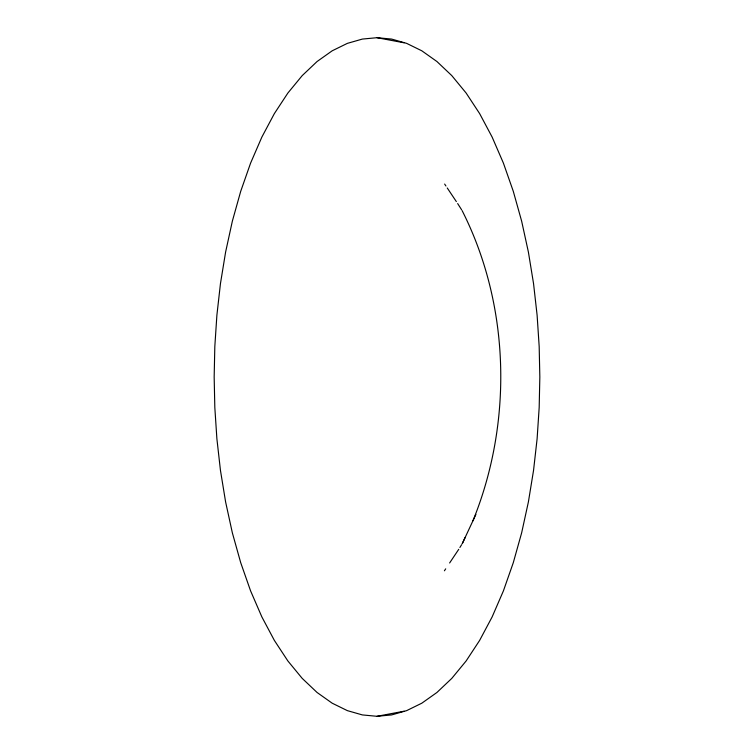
<?xml version="1.0" encoding="UTF-8"?>
<svg xmlns="http://www.w3.org/2000/svg" width="754" height="754" viewBox="0 0 754 754"><rect width="100%" height="100%" fill="white"/><g stroke="black" fill="none" stroke-linecap="round" stroke-linejoin="round"><path stroke-width="1.13" d="M472.928 520.826C512.899 422.466 510.288 305.69 462.127 210.62M465.124 537.517L462.202 543.785L475.915 514.407M459.893 547.479L461.618 544.708M444.408 570.797L445.708 568.846M449.62 562.984L458.734 549.327M377 716.3L391.628 714.924L406.632 710.636L421.806 703.199L436.934 692.474L451.787 678.393L466.104 660.994L479.629 640.419L492.136 616.923L503.418 590.863L513.295 562.673L521.645 532.842L528.403 501.891L533.549 470.364L537.112 438.743L539.176 407.49L539.836 377L539.176 346.51L537.112 315.257L533.549 283.636L528.403 252.109L521.645 221.158L513.295 191.328L503.418 163.137L492.136 137.077L479.629 113.581L466.104 93.006L451.787 75.607L436.934 61.526L421.806 50.801L406.632 43.364L391.628 39.076L377 37.7L362.372 39.076L347.368 43.364L332.194 50.801L317.066 61.526L302.213 75.607L287.896 93.006L274.371 113.581L261.864 137.077L250.582 163.137L240.705 191.328L232.355 221.158L225.597 252.109L220.451 283.636L216.888 315.257L214.824 346.51L214.164 377L214.824 407.49L216.888 438.743L220.451 470.364L225.597 501.891L232.355 532.842L240.705 562.673L250.582 590.863L261.864 616.923L274.371 640.419L287.896 660.994L302.213 678.393L317.066 692.474L332.194 703.199L347.368 710.636L362.372 714.924L377 716.3L404.135 711.201M377 37.7L404.135 42.808M444.643 184.061L445.944 186.012M447.245 187.963L456.349 201.601M457.65 203.552L461.599 209.763"/></g></svg>
